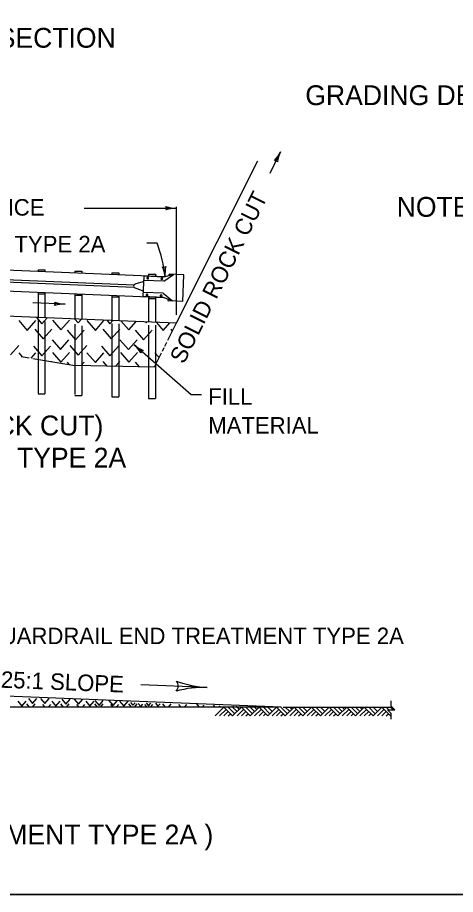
# Model space of a CAD drawing. Extents: x 1007 to 1035.5, y 1000.5 to 1021.5.
# Drawn here: x 1015.55 to 1020.84, y 1000.5 to 1011.12 of the extents above; entities that cross this region are included whole.
import ezdxf

# ---------------------------------------------------------------- set-up
doc = ezdxf.new("R2010")
doc.units = 0
for name, color, linetype in [('1', 7, 'Continuous'), ('10', 7, 'Continuous'), ('11', 7, 'Continuous'), ('5', 7, 'Continuous')]:
    doc.layers.add(name, color=color, linetype=linetype)

msp = doc.modelspace()

# ---------------------------------------------------------------- linework, layer by layer
at = {"layer": '1'}
for p, q in [((1018.713, 1009.463), (1018.597, 1009.231)), ((1018.449, 1009.381), (1017.467, 1007.417)), ((1016.355, 1008.809), (1017.467, 1008.809)), ((1017.467, 1008.828), (1017.467, 1007.519)), ((1017.236, 1008.386), (1017.111, 1008.386)), ((1017.333, 1007.979), (1011.309, 1008.23)), ((1011.305, 1008.117), (1016.957, 1007.882)), ((1011.305, 1008.087), (1016.956, 1007.852)), ((1015.797, 1008.065), (1015.88, 1008.065)), ((1015.797, 1008.065), (1015.797, 1008.047)), ((1015.88, 1008.065), (1015.88, 1008.043)), ((1016.242, 1008.047), (1016.326, 1008.047)), ((1016.242, 1008.047), (1016.242, 1008.029)), ((1016.326, 1008.047), (1016.326, 1008.025)), ((1016.688, 1008.029), (1016.771, 1008.029)), ((1016.688, 1008.029), (1016.688, 1008.011)), ((1016.771, 1008.029), (1016.771, 1008.007)), ((1017.324, 1007.723), (1011.309, 1007.974)), ((1017.065, 1007.917), (1016.966, 1007.888)), ((1017.067, 1007.739), (1017.078, 1007.985)), ((1017.316, 1007.925), (1017.076, 1007.935)), ((1017.318, 1007.975), (1017.078, 1007.985)), ((1017.124, 1007.954), (1017.119, 1007.954)), ((1017.125, 1007.972), (1017.12, 1007.972)), ((1017.133, 1008.011), (1017.217, 1008.011)), ((1017.133, 1008.011), (1017.133, 1007.992)), ((1017.217, 1008.011), (1017.217, 1007.989)), ((1017.295, 1007.965), (1017.29, 1007.965)), ((1017.294, 1007.947), (1017.29, 1007.947)), ((1017.316, 1007.925), (1017.435, 1008.008)), ((1017.435, 1008.008), (1017.318, 1007.975)), ((1017.377, 1008), (1017.376, 1007.991)), ((1017.56, 1008.002), (1017.387, 1008.01)), ((1017.547, 1007.682), (1017.56, 1008.002)), ((1017.06, 1007.808), (1016.964, 1007.845)), ((1015.797, 1007.791), (1015.797, 1007.485)), ((1015.797, 1007.773), (1015.88, 1007.773)), ((1015.88, 1007.787), (1015.88, 1007.485)), ((1016.242, 1007.773), (1016.242, 1007.469)), ((1016.242, 1007.755), (1016.326, 1007.755)), ((1016.326, 1007.769), (1016.326, 1007.469)), ((1016.688, 1007.755), (1016.688, 1007.45)), ((1016.688, 1007.736), (1016.771, 1007.736)), ((1016.771, 1007.748), (1016.771, 1007.447)), ((1017.308, 1007.729), (1017.067, 1007.739)), ((1017.31, 1007.779), (1017.07, 1007.789)), ((1017.115, 1007.748), (1017.111, 1007.749)), ((1017.116, 1007.767), (1017.112, 1007.767)), ((1017.133, 1007.737), (1017.133, 1007.431)), ((1017.133, 1007.718), (1017.217, 1007.718)), ((1017.217, 1007.73), (1017.217, 1007.429)), ((1017.286, 1007.741), (1017.281, 1007.741)), ((1017.286, 1007.759), (1017.282, 1007.76)), ((1017.422, 1007.687), (1017.308, 1007.729)), ((1017.31, 1007.779), (1017.422, 1007.687)), ((1017.365, 1007.708), (1017.364, 1007.699)), ((1017.467, 1007.417), (1011.74, 1007.656)), ((1016.123, 1007.648), (1015.732, 1007.664)), ((1017.547, 1007.682), (1017.374, 1007.689)), ((1015.797, 1007.472), (1015.797, 1006.57)), ((1015.88, 1007.439), (1015.88, 1006.561)), ((1016.242, 1007.406), (1016.242, 1006.552)), ((1016.326, 1007.387), (1016.326, 1006.543)), ((1016.688, 1007.413), (1016.688, 1006.525)), ((1016.771, 1007.41), (1016.771, 1006.525)), ((1017.133, 1007.394), (1017.133, 1006.507)), ((1017.217, 1007.392), (1017.217, 1006.507)), ((1017.467, 1007.417), (1017.363, 1007.208)), ((1017.35, 1007.182), (1017.327, 1007.137)), ((1017.646, 1006.55), (1016.959, 1007.155)), ((1017.317, 1007.118), (1017.296, 1007.075)), ((1017.285, 1007.054), (1017.202, 1006.886)), ((1017.202, 1006.886), (1016.24, 1006.906)), ((1015.797, 1006.561), (1015.88, 1006.561)), ((1016.242, 1006.543), (1016.326, 1006.543)), ((1017.771, 1006.55), (1017.646, 1006.55)), ((1016.688, 1006.525), (1016.771, 1006.525)), ((1017.133, 1006.507), (1017.217, 1006.507)), ((1017.842, 1003.007), (1017.038, 1003.039)), ((1018.735, 1002.769), (1014.49, 1002.939)), ((1017.937, 1002.662), (1018.043, 1002.768)), ((1017.99, 1002.662), (1018.07, 1002.741)), ((1018.043, 1002.768), (1018.149, 1002.662)), ((1018.043, 1002.662), (1018.096, 1002.715)), ((1018.096, 1002.768), (1018.176, 1002.688)), ((1018.149, 1002.662), (1018.256, 1002.768)), ((1018.149, 1002.768), (1018.203, 1002.715)), ((1018.203, 1002.768), (1018.229, 1002.741)), ((1018.203, 1002.662), (1018.282, 1002.741)), ((1018.256, 1002.768), (1018.362, 1002.662)), ((1018.256, 1002.662), (1018.309, 1002.715)), ((1018.309, 1002.768), (1018.388, 1002.688)), ((1018.362, 1002.662), (1018.468, 1002.768)), ((1018.362, 1002.662), (1018.468, 1002.768)), ((1018.362, 1002.768), (1018.415, 1002.715)), ((1018.415, 1002.768), (1018.441, 1002.741)), ((1018.415, 1002.662), (1018.494, 1002.741)), ((1018.415, 1002.662), (1018.494, 1002.741)), ((1018.468, 1002.768), (1018.574, 1002.662)), ((1018.468, 1002.768), (1018.574, 1002.662)), ((1018.468, 1002.662), (1018.521, 1002.715)), ((1018.468, 1002.662), (1018.521, 1002.715)), ((1018.521, 1002.768), (1018.6, 1002.688)), ((1018.574, 1002.662), (1018.68, 1002.768)), ((1018.574, 1002.768), (1018.627, 1002.715)), ((1018.627, 1002.662), (1018.706, 1002.741)), ((1018.68, 1002.768), (1018.786, 1002.662)), ((1018.68, 1002.662), (1018.733, 1002.715)), ((1018.733, 1002.768), (1018.812, 1002.688)), ((1018.762, 1002.768), (1020.079, 1002.768)), ((1018.786, 1002.662), (1018.892, 1002.768)), ((1018.786, 1002.768), (1018.839, 1002.715)), ((1018.786, 1002.662), (1018.892, 1002.768)), ((1018.839, 1002.768), (1018.865, 1002.741)), ((1018.839, 1002.662), (1018.919, 1002.741)), ((1018.892, 1002.768), (1018.998, 1002.662)), ((1018.892, 1002.662), (1018.945, 1002.715)), ((1018.945, 1002.768), (1019.025, 1002.688)), ((1018.998, 1002.662), (1019.104, 1002.768)), ((1018.998, 1002.662), (1019.104, 1002.768)), ((1018.998, 1002.768), (1019.051, 1002.715)), ((1019.051, 1002.662), (1019.131, 1002.741)), ((1019.104, 1002.768), (1019.21, 1002.662)), ((1019.104, 1002.662), (1019.157, 1002.715)), ((1019.157, 1002.768), (1019.237, 1002.688)), ((1019.21, 1002.662), (1019.316, 1002.768)), ((1019.21, 1002.768), (1019.263, 1002.715)), ((1019.263, 1002.662), (1019.343, 1002.741)), ((1019.316, 1002.768), (1019.422, 1002.662)), ((1019.316, 1002.662), (1019.369, 1002.715)), ((1019.369, 1002.768), (1019.449, 1002.688)), ((1019.422, 1002.662), (1019.529, 1002.768)), ((1019.422, 1002.768), (1019.475, 1002.715)), ((1019.475, 1002.768), (1019.502, 1002.741)), ((1019.475, 1002.662), (1019.555, 1002.741)), ((1019.492, 1002.731), (1019.529, 1002.768)), ((1019.512, 1002.698), (1019.555, 1002.741)), ((1019.529, 1002.768), (1019.635, 1002.662)), ((1019.529, 1002.768), (1019.567, 1002.729)), ((1019.529, 1002.662), (1019.582, 1002.715)), ((1019.582, 1002.768), (1019.661, 1002.688)), ((1019.635, 1002.662), (1019.741, 1002.768)), ((1019.635, 1002.768), (1019.688, 1002.715)), ((1019.688, 1002.768), (1019.714, 1002.741)), ((1019.688, 1002.662), (1019.767, 1002.741)), ((1019.741, 1002.768), (1019.847, 1002.662)), ((1019.741, 1002.662), (1019.794, 1002.715)), ((1019.794, 1002.768), (1019.873, 1002.688)), ((1019.847, 1002.662), (1019.953, 1002.768)), ((1019.847, 1002.768), (1019.9, 1002.715)), ((1019.847, 1002.662), (1019.953, 1002.768)), ((1019.9, 1002.662), (1019.979, 1002.741)), ((1019.9, 1002.662), (1019.979, 1002.741)), ((1019.953, 1002.768), (1020.059, 1002.662)), ((1019.953, 1002.768), (1020.059, 1002.662)), ((1019.953, 1002.662), (1020.006, 1002.715)), ((1019.953, 1002.662), (1020.006, 1002.715)), ((1020.006, 1002.768), (1020.039, 1002.734)), ((1020.059, 1002.768), (1020.092, 1002.734)), ((1018.096, 1002.662), (1018.123, 1002.688)), ((1018.309, 1002.662), (1018.335, 1002.688)), ((1018.521, 1002.662), (1018.547, 1002.688)), ((1018.521, 1002.662), (1018.547, 1002.688)), ((1018.733, 1002.662), (1018.759, 1002.688)), ((1018.945, 1002.662), (1018.972, 1002.688)), ((1019.157, 1002.662), (1019.184, 1002.688)), ((1019.369, 1002.662), (1019.396, 1002.688)), ((1019.528, 1002.662), (1019.567, 1002.7)), ((1019.582, 1002.662), (1019.608, 1002.688)), ((1019.794, 1002.662), (1019.82, 1002.688)), ((1020.006, 1002.662), (1020.032, 1002.688)), ((1020.006, 1002.662), (1020.032, 1002.688)), ((1020.059, 1002.662), (1020.067, 1002.67))]:
    msp.add_line(p, q, dxfattribs=at)
for points in [[(1015.594, 1007.014), (1015.688, 1006.998)], [(1015.735, 1006.99), (1016.24, 1006.906)], [(1020.067, 1002.623), (1020.067, 1002.69), (1020.023, 1002.734), (1020.112, 1002.734), (1020.067, 1002.779), (1020.067, 1002.846)], [(1013.044, 1002.77), (1016.39, 1002.77)], [(1016.39, 1002.77), (1018.708, 1002.77)]]:
    msp.add_lwpolyline(points, dxfattribs=at)
for centre, radius, start, end in [((1018.379, 1009.666), 0.391, 314.7821, 333.4288), ((1019.078, 1009.317), 0.391, 153.435, 172.1037), ((1019.078, 1009.317), 0.391, 153.4227, 153.435), ((1018.662, 1009.358), 0.0313, 22.2095, 104.3262), ((1017.318, 1008.809), 0.0313, 318.7746, 40.8913), ((1017.467, 1009.2), 0.391, 251.3472, 269.9939), ((1017.467, 1008.418), 0.391, 90, 108.6688), ((1017.467, 1008.418), 0.391, 89.9878, 90), ((1015.739, 1007.815), 1.602, 5.8893, 20.8872), ((1017.318, 1008.127), 0.0313, 234.6639, 316.7806), ((1016.944, 1007.939), 0.391, 5.8893, 24.5581), ((1017.722, 1008.019), 0.391, 167.2365, 185.8832), ((1017.06, 1007.931), 0.015, 286.1353, 357.6142), ((1017.12, 1007.963), 0.00908, 87.6142, 267.6142), ((1017.124, 1007.963), 0.00908, 267.6142, 87.6142), ((1017.29, 1007.956), 0.00908, 87.6142, 267.6142), ((1017.294, 1007.956), 0.00908, 267.6142, 87.6142), ((1016.944, 1007.939), 0.391, 5.8771, 5.8893), ((1017.387, 1008), 0.01, 87.6142, 177.6142), ((1016.975, 1007.866), 0.0238, 112.9423, 242.2862), ((1017.055, 1007.794), 0.015, 357.6142, 69.0932), ((1017.111, 1007.758), 0.00908, 87.6142, 267.6142), ((1017.116, 1007.757), 0.00908, 267.6142, 87.6142), ((1017.281, 1007.751), 0.00908, 87.6142, 267.6142), ((1017.286, 1007.75), 0.00908, 267.6142, 87.6142), ((1017.374, 1007.699), 0.01, 177.6142, 267.6142), ((1015.974, 1007.654), 0.0313, 316.3932, 38.5099), ((1016.107, 1007.257), 0.391, 87.6186, 106.2874), ((1016.139, 1008.038), 0.391, 248.9658, 267.6125), ((1016.107, 1007.257), 0.391, 87.6064, 87.6186), ((1017.218, 1007.448), 0.391, 228.5922, 247.261), ((1016.701, 1006.862), 0.391, 29.9394, 48.5861), ((1017.218, 1007.448), 0.391, 228.58, 228.5922), ((1017.071, 1007.056), 0.0313, 97.3668, 179.4835), ((1017.397, 1003.025), 0.0938, 316.483, 38.5997), ((1017.889, 1004.178), 1.172, 249.0556, 267.7023), ((1017.795, 1001.836), 1.172, 87.7084, 106.3772), ((1017.795, 1001.836), 1.172, 87.6962, 87.7084)]:
    msp.add_arc(centre, radius, start, end, dxfattribs=at)
at = {"layer": '10'}
msp.add_line((1035.5, 1000.5), (1007, 1000.5), dxfattribs=at)
at = {"layer": '11'}
msp.add_lwpolyline([(1007, 1000.5), (1035.5, 1000.5), (1035.5, 1021.5), (1007, 1021.5)], close=True, dxfattribs=at)
at = {"layer": '5'}
for p, q in [((1015.777, 1007.488), (1015.843, 1007.411)), ((1015.564, 1007.448), (1015.666, 1007.33)), ((1015.666, 1007.33), (1015.769, 1007.448)), ((1015.843, 1007.411), (1015.905, 1007.482)), ((1015.97, 1007.453), (1016.073, 1007.335)), ((1016.073, 1007.335), (1016.175, 1007.453)), ((1016.241, 1007.468), (1016.283, 1007.42)), ((1016.283, 1007.42), (1016.323, 1007.465)), ((1016.386, 1007.448), (1016.489, 1007.33)), ((1016.489, 1007.33), (1016.592, 1007.448)), ((1016.63, 1007.452), (1016.666, 1007.411)), ((1016.666, 1007.411), (1016.699, 1007.449)), ((1016.799, 1007.445), (1016.895, 1007.335)), ((1016.895, 1007.335), (1016.984, 1007.437)), ((1017.094, 1007.433), (1017.105, 1007.42)), ((1017.105, 1007.42), (1017.116, 1007.432)), ((1017.227, 1007.427), (1017.311, 1007.33)), ((1017.311, 1007.33), (1017.389, 1007.42)), ((1015.756, 1007.344), (1015.859, 1007.226)), ((1015.859, 1007.226), (1015.961, 1007.344)), ((1016.147, 1007.334), (1016.249, 1007.216)), ((1016.249, 1007.216), (1016.352, 1007.334)), ((1016.578, 1007.344), (1016.681, 1007.226)), ((1016.681, 1007.226), (1016.784, 1007.344)), ((1016.969, 1007.334), (1017.072, 1007.216)), ((1017.072, 1007.216), (1017.175, 1007.334)), ((1017.4, 1007.344), (1017.419, 1007.322)), ((1015.965, 1007.216), (1016.068, 1007.098)), ((1016.068, 1007.098), (1016.17, 1007.216)), ((1016.787, 1007.216), (1016.89, 1007.098)), ((1016.89, 1007.098), (1016.993, 1007.216)), ((1015.465, 1007.035), (1015.564, 1007.148)), ((1015.564, 1007.059), (1015.605, 1007.012)), ((1015.712, 1006.994), (1015.769, 1007.059)), ((1015.741, 1007.14), (1015.843, 1007.022)), ((1015.843, 1007.022), (1015.946, 1007.14)), ((1015.97, 1007.064), (1016.073, 1006.946)), ((1016.073, 1006.946), (1016.175, 1007.064)), ((1016.18, 1007.148), (1016.283, 1007.03)), ((1016.283, 1007.03), (1016.386, 1007.148)), ((1016.386, 1007.059), (1016.489, 1006.941)), ((1016.489, 1006.941), (1016.592, 1007.059)), ((1016.563, 1007.14), (1016.666, 1007.022)), ((1016.666, 1007.022), (1016.768, 1007.14)), ((1016.792, 1007.064), (1016.895, 1006.946)), ((1016.895, 1006.946), (1016.998, 1007.064)), ((1017.208, 1007.059), (1017.259, 1007.001)), ((1015.96, 1006.953), (1015.961, 1006.955)), ((1016.578, 1006.955), (1016.628, 1006.898)), ((1016.732, 1006.896), (1016.784, 1006.955)), ((1016.147, 1006.945), (1016.17, 1006.917)), ((1016.317, 1006.904), (1016.352, 1006.945)), ((1016.969, 1006.945), (1017.017, 1006.89)), ((1015.55, 1002.84), (1015.601, 1002.781)), ((1015.601, 1002.781), (1015.653, 1002.84)), ((1015.679, 1002.871), (1015.73, 1002.812)), ((1015.73, 1002.812), (1015.782, 1002.871)), ((1015.826, 1002.872), (1015.877, 1002.813)), ((1015.877, 1002.813), (1015.929, 1002.872)), ((1015.961, 1002.84), (1016.012, 1002.781)), ((1016.012, 1002.781), (1016.064, 1002.84)), ((1016.082, 1002.864), (1016.133, 1002.805)), ((1016.133, 1002.805), (1016.185, 1002.864)), ((1016.233, 1002.863), (1016.284, 1002.804)), ((1016.284, 1002.804), (1016.336, 1002.863)), ((1016.372, 1002.84), (1016.423, 1002.781)), ((1016.423, 1002.781), (1016.475, 1002.84)), ((1016.482, 1002.847), (1016.534, 1002.788)), ((1016.534, 1002.788), (1016.585, 1002.847)), ((1016.653, 1002.849), (1016.705, 1002.79)), ((1016.705, 1002.79), (1016.756, 1002.849)), ((1016.783, 1002.84), (1016.835, 1002.781)), ((1016.835, 1002.781), (1016.886, 1002.84)), ((1016.914, 1002.824), (1016.943, 1002.791)), ((1016.943, 1002.791), (1016.969, 1002.819)), ((1017.008, 1002.811), (1017.037, 1002.777)), ((1017.103, 1002.82), (1017.133, 1002.786)), ((1017.133, 1002.786), (1017.158, 1002.815)), ((1017.216, 1002.815), (1017.246, 1002.781)), ((1015.658, 1002.807), (1015.69, 1002.769)), ((1015.728, 1002.769), (1015.76, 1002.807)), ((1015.849, 1002.802), (1015.878, 1002.769)), ((1015.923, 1002.769), (1015.952, 1002.802)), ((1016.069, 1002.807), (1016.101, 1002.769)), ((1016.139, 1002.769), (1016.172, 1002.807)), ((1016.26, 1002.802), (1016.289, 1002.769)), ((1016.334, 1002.769), (1016.363, 1002.802)), ((1016.48, 1002.807), (1016.513, 1002.769)), ((1016.55, 1002.769), (1016.583, 1002.807)), ((1016.671, 1002.802), (1016.7, 1002.769)), ((1016.745, 1002.769), (1016.774, 1002.802)), ((1016.891, 1002.807), (1016.924, 1002.769)), ((1016.961, 1002.769), (1016.994, 1002.807)), ((1017.037, 1002.777), (1017.062, 1002.806)), ((1017.082, 1002.802), (1017.111, 1002.769)), ((1017.156, 1002.769), (1017.185, 1002.802)), ((1017.246, 1002.781), (1017.271, 1002.81)), ((1017.302, 1002.807), (1017.335, 1002.769)), ((1017.372, 1002.769), (1017.405, 1002.807)), ((1017.493, 1002.802), (1017.522, 1002.769)), ((1017.567, 1002.769), (1017.596, 1002.802)), ((1017.713, 1002.807), (1017.725, 1002.793)), ((1017.726, 1002.792), (1017.746, 1002.769)), ((1017.783, 1002.769), (1017.803, 1002.792)), ((1017.913, 1002.793), (1017.934, 1002.769)), ((1017.978, 1002.769), (1017.993, 1002.786)), ((1018.149, 1002.779), (1018.157, 1002.769)), ((1018.195, 1002.769), (1018.204, 1002.78)), ((1018.339, 1002.775), (1018.345, 1002.769)), ((1018.389, 1002.769), (1018.394, 1002.774))]:
    msp.add_line(p, q, dxfattribs=at)

# ---------------------------------------------------------------- texts
at = {"layer": '1'}
for s, height, p in [('FLOW TOWARD METAL END SECTION', 0.24, (1010.851, 1010.753)), ('GRADING DETAILS', 0.24, (1019.028, 1010.058)), ('VARIABLE DISTANCE', 0.2, (1013.139, 1008.72)), ('NOTES:', 0.24, (1020.133, 1008.706)), ('END TREATMENT TYPE 2A', 0.2, (1013.163, 1008.275)), ('FILL', 0.2, (1017.854, 1006.43)), ('SECTION B-B ( SOLID ROCK CUT)', 0.24, (1011.415, 1006.059)), ('MATERIAL', 0.2, (1017.854, 1006.08)), ('DETAIL OF END TREATMENT TYPE 2A', 0.24, (1010.977, 1005.669)), ('GUARDRAIL END TREATMENT TYPE 2A', 0.2, (1015.137, 1003.531)), ('SECTION D-D ( GUARDRAIL END TREATMENT TYPE 2A )', 0.24, (1009.249, 1001.106))]:
    msp.add_text(s, height=height, dxfattribs=at).set_placement(p)
for s, rotation, p in [('SOLID ROCK CUT', 63.435, (1017.559, 1006.912)), ('25:1 SLOPE', 357.7096, (1015.344, 1003.004))]:
    msp.add_text(s, height=0.2, rotation=rotation, dxfattribs=at).set_placement(p)

doc.saveas('drawing.dxf')
